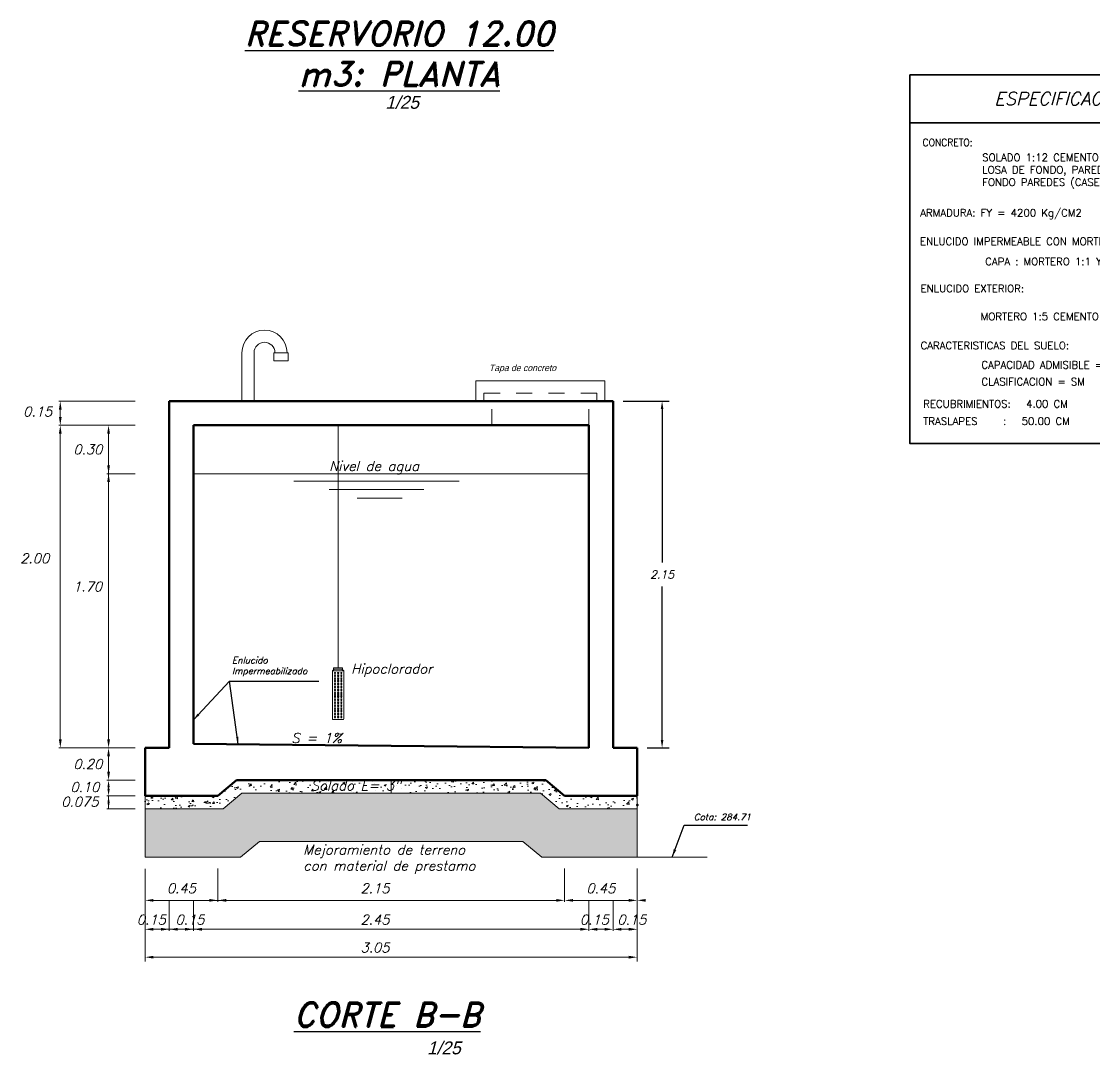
# Model space of a CAD drawing. Extents: x 3.4 to 20.4, y 155.9 to 178.3.
# Drawn here: x 3.9 to 10.55, y 167.38 to 173.78 of the extents above; entities that cross this region are included whole.
import ezdxf
from ezdxf.enums import TextEntityAlignment as Align

# ---------------------------------------------------------------- set-up
doc = ezdxf.new("R2010")
doc.units = 0
doc.header["$LTSCALE"] = 0.005
doc.linetypes.add('CONTINUA', pattern=[0])
doc.linetypes.add('TRAZOS2', pattern=[9.525, 6.35, -3.175])
doc.layers.get('0').update_dxf_attribs({"color": 1, "linetype": 'CONTINUOUS', "lineweight": 20})
doc.layers.get('DEFPOINTS').update_dxf_attribs({"linetype": 'CONTINUOUS', "lineweight": 20})
for name, color, linetype, lineweight in [('CONTORNO', 5, 'CONTINUOUS', 20), ('FIERRO', 7, 'CONTINUOUS', 50), ('LAYER1', 9, 'CONTINUOUS', 20), ('MEMBRETE', 7, 'CONTINUOUS', 20), ('MUROSCORTOS', 1, 'CONTINUOUS', 20), ('PLUMA04', 4, 'CONTINUOUS', 35), ('TEXTO', 5, 'CONTINUOUS', 25)]:
    doc.layers.add(name, color=color, linetype=linetype, lineweight=lineweight)
doc.styles.add('ROMAND', font='romand.shx', dxfattribs={"oblique": 15})
doc.styles.add('ROMANT', font='romant.shx')
doc.styles.get("Standard").update_dxf_attribs({"font": 'romans.shx', "oblique": 15})
doc.styles.add('STYLE2', font='GOTHIC.TTF', dxfattribs={"oblique": 15})
doc.dimstyles.get("Standard").update_dxf_attribs({"dimscale": 0, "dimtxt": 0.05, "dimasz": 0.05, "dimexe": 0.043, "dimexo": 0.062, "dimgap": 0.049, "dimtad": 2, "dimtih": 1, "dimtoh": 1, "dimzin": 0, "dimdsep": 46, "dimtxsty": 'Standard', "dimcen": 0.25, "dimclrd": 1, "dimclre": 1, "dimclrt": 7, "dimadec": 3, "dimazin": 0, "dimtfac": 1, "dimtmove": 0, "dimatfit": 3, "dimfxl": 1, "dimtolj": 1, "dimtzin": 0, "dimarcsym": 0})
doc.dimstyles.new('STANDARD$0', dxfattribs={"dimtxt": 0.04, "dimasz": 0.05, "dimexe": 0.05, "dimexo": 0.05, "dimgap": 0.03, "dimtad": 3, "dimzin": 1, "dimdsep": 46, "dimtxsty": 'ROMAND', "dimblk": 'OBLIQUE', "dimcen": 0.09, "dimclrd": 1, "dimclre": 1, "dimclrt": 1, "dimadec": 0, "dimazin": 0, "dimtfac": 1, "dimtix": 1, "dimtofl": 0, "dimtmove": 2, "dimatfit": 3, "dimfxl": 1, "dimtolj": 1, "dimtzin": 0, "dimarcsym": 0})
pattern_1 = [(50, (-10.59238, 11.74913), (0.12752927, -0.01115736), [0.013335, -0.146685]), (355, (-10.59238, 11.74913), (-0.02466998, 0.13373965), [0.010668, -0.117348]), (100.451, (-10.58176, 11.7482), (0.10285975, 0.12258168), [0.011333, -0.124663]), (46.1842, (-10.59238, 11.78469), (0.18975533, -0.02942963), [0.0200025, -0.2200275]), (96.6356, (-10.57657, 11.78223), (0.16618296, 0.17319789), [0.0169995, -0.1869945]), (351.184, (-10.59238, 11.78469), (0.16618322, 0.17319758), [0.016002, -0.176022]), (21, (-10.5746, 11.7758), (0.106130416, -0.07158586), [0.013335, -0.146685]), (326, (-10.5746, 11.7758), (0.04326142, 0.12893158), [0.010668, -0.117348]), (71.4514, (-10.56576, 11.76983), (0.14939154, 0.057346), [0.011333, -0.124663]), (37.5, (-10.592385, 11.749127), (0.002162022, 0.059188527), [0, -0.1159256, 0, -0.119126, 0, -0.1177925]), (7.5, (-10.592385, 11.74913), (0.046773764, 0.070126402), [0, -0.0679196, 0, -0.1132586, 0, -0.0448945]), (327.5, (-10.632034, 11.749127), (0.094913417, -0.004010121), [0, -0.04445, 0, -0.138684, 0, -0.184023]), (317.5, (-10.649814, 11.74913), (0.103690427, 0.017798544), [0, -0.057785, 0, -0.0921004, 0, -0.130683])]
pattern_2 = [(37.5, (-10.592385, 11.749127), (-0.001120022, 0.0342589266), [0, -0.0270256, 0, -0.030226, 0, -0.0288925]), (7.5, (-10.592385, 11.749127), (0.03146663, 0.050177757), [0, -0.0145796, 0, -0.0243586, 0, -0.0093345]), (327.5, (-10.614254, 11.749127), (0.055369466, 0.000100603), [0, -0.00889, 0, -0.032004, 0, -0.041783]), (317.5, (-10.614254, 11.749127), (0.053448952, 0.015605053), [0, -0.004445, 0, -0.0209804, 0, -0.024003])]

# ---------------------------------------------------------------- blocks, each defined once
blk = doc.blocks.new('*D7')
at = {"layer": 'DEFPOINTS', "color": 0, "transparency": 16777216}
for p in [(7.5628, 171.4276), (7.867, 171.4276), (7.7128, 169.2776)]:
    blk.add_point(p, dxfattribs=at)
at = {"layer": 'LAYER1', "color": 1, "lineweight": -2, "transparency": 16777216}
for p, q in [((7.6248, 171.4276), (7.91, 171.4276)), ((7.867, 171.3776), (7.867, 170.4266)), ((7.867, 169.3276), (7.867, 170.2786)), ((7.7748, 169.2776), (7.91, 169.2776))]:
    blk.add_line(p, q, dxfattribs=at)
at = {"layer": 'LAYER1', "color": 1, "transparency": 16777216}
for points in [[(7.8587, 171.3776), (7.8753, 171.3776), (7.867, 171.4276)], [(7.8587, 169.3276), (7.8753, 169.3276), (7.867, 169.2776)]]:
    blk.add_solid(points, dxfattribs=at)
at = {"layer": 'LAYER1', "color": 7, "transparency": 16777216, "insert": (7.867, 170.3526), "char_height": 0.05, "attachment_point": 5}
blk.add_mtext('\\A1;2.15', dxfattribs=at)

msp = doc.modelspace()

# ---------------------------------------------------------------- hatches: boundary and pattern name
at = {"layer": 'LAYER1'}
h = msp.add_hatch(dxfattribs=at)
h.set_pattern_fill('AR-CONC', color=256, scale=0.0007, style=0)
h.set_pattern_definition(pattern_1)
h.paths.add_polyline_path([(4.6628, 168.9807), (4.6628, 168.9007), (5.1459, 168.9007), (5.2628, 168.9976), (6.1878, 168.9976), (6.1878, 169.0776), (5.2297, 169.0776), (5.1128, 168.9807)])
h = msp.add_hatch(dxfattribs=at)
h.set_pattern_fill('AR-CONC', color=256, scale=0.0007, style=0)
h.set_pattern_definition(pattern_1)
h.paths.add_polyline_path([(6.1878, 168.9976), (6.1878, 169.0776), (7.1459, 169.0776), (7.2628, 168.9807), (7.7128, 168.9807), (7.7128, 168.9007), (7.2297, 168.9007), (7.1128, 168.9976)])
h = msp.add_hatch(dxfattribs=at)
h.set_pattern_fill('AR-SAND', color=256, scale=0.0007, style=0)
h.set_pattern_definition(pattern_2)
h.paths.add_polyline_path([(5.1459, 168.9007), (4.6628, 168.9007), (4.6628, 168.6007), (5.2541, 168.6007), (5.371, 168.6976), (6.1878, 168.6976), (6.1878, 168.9976), (5.2628, 168.9976)])
h = msp.add_hatch(dxfattribs=at)
h.set_pattern_fill('AR-SAND', color=256, scale=0.0007, style=0)
h.set_pattern_definition(pattern_2)
h.paths.add_polyline_path([(6.1878, 168.6976), (6.1878, 168.9976), (7.1128, 168.9976), (7.2297, 168.9007), (7.7128, 168.9007), (7.7128, 168.7945), (7.7128, 168.6007), (7.1215, 168.6007), (7.0046, 168.6976)])

# ---------------------------------------------------------------- linework, layer by layer
msp.add_line((7.7128, 168.6007), (8.1464, 168.6007))
at = {"color": 1, "lineweight": 5}
for points in [[(4.1284, 171.375), (4.1457, 171.375), (4.137, 171.427)], [(4.1458, 171.3296), (4.1285, 171.3296), (4.1371, 171.2776)], [(4.1283, 171.2248), (4.1457, 171.2248), (4.137, 171.2768)], [(4.4276, 171.2256), (4.445, 171.2256), (4.4363, 171.2776)], [(4.4276, 171.0296), (4.445, 171.0296), (4.4363, 170.9776)], [(4.4276, 170.9256), (4.445, 170.9256), (4.4363, 170.9776)], [(4.1458, 169.3302), (4.1285, 169.3302), (4.1371, 169.2782)], [(4.4276, 169.2256), (4.445, 169.2256), (4.4363, 169.2776)], [(4.4451, 169.3304), (4.4278, 169.3304), (4.4364, 169.2784)], [(4.445, 169.1298), (4.4277, 169.1298), (4.4363, 169.0778)], [(4.4289, 169.0329), (4.4435, 169.0329), (4.4362, 169.0769)], [(4.4436, 169.0247), (4.429, 169.0247), (4.4363, 168.9807)], [(4.4295, 168.9401), (4.4429, 168.9401), (4.4362, 168.9801)], [(4.443, 168.9407), (4.4296, 168.9407), (4.4363, 168.9007)], [(4.7148, 168.3242), (4.7148, 168.3415), (4.6628, 168.3328)], [(5.0608, 168.3415), (5.0608, 168.3242), (5.1128, 168.3328)], [(5.1654, 168.3241), (5.1654, 168.3414), (5.1134, 168.3327)], [(7.2108, 168.3415), (7.2108, 168.3242), (7.2628, 168.3328)], [(7.3154, 168.3241), (7.3154, 168.3414), (7.2634, 168.3327)], [(7.6608, 168.3415), (7.6608, 168.3242), (7.7128, 168.3328)], [(7.7656, 168.3241), (7.7656, 168.3414), (7.7136, 168.3328)], [(4.7148, 168.1449), (4.7148, 168.1622), (4.6628, 168.1535)], [(4.7608, 168.1622), (4.7608, 168.1449), (4.8128, 168.1535)], [(4.8652, 168.1447), (4.8652, 168.1621), (4.8132, 168.1534)], [(4.9108, 168.1622), (4.9108, 168.1449), (4.9628, 168.1535)], [(5.0156, 168.1447), (5.0156, 168.1621), (4.9636, 168.1534)], [(7.3608, 168.1623), (7.3608, 168.1449), (7.4128, 168.1536)], [(7.4656, 168.1447), (7.4656, 168.1621), (7.4136, 168.1534)], [(7.5108, 168.1622), (7.5108, 168.1449), (7.5628, 168.1536)], [(7.6154, 168.1448), (7.6154, 168.1621), (7.5634, 168.1534)], [(7.6608, 168.1622), (7.6608, 168.1449), (7.7128, 168.1535)], [(4.7148, 167.9718), (4.7148, 167.9891), (4.6628, 167.9804)], [(7.6608, 167.9891), (7.6608, 167.9718), (7.7128, 167.9804)]]:
    msp.add_solid(points, dxfattribs=at)
at = {"layer": 'CONTORNO'}
for p, q in [((5.2628, 171.7276), (5.2628, 171.4276)), ((5.3378, 171.727), (5.3378, 171.4276)), ((5.4601, 171.7276), (5.5505, 171.7276)), ((5.4601, 171.6776), (5.4601, 171.7276)), ((5.5505, 171.6776), (5.5505, 171.7276)), ((5.4601, 171.6776), (5.5505, 171.6776)), ((6.7128, 171.4276), (6.7128, 171.5526)), ((7.5128, 171.5526), (6.7128, 171.5526)), ((7.5128, 171.4276), (7.5128, 171.5526)), ((7.5628, 171.4276), (7.4628, 171.4276)), ((7.7128, 169.2776), (7.7128, 169.2445)), ((4.6628, 168.9807), (4.6628, 168.9007)), ((5.1459, 168.9007), (5.2628, 168.9976)), ((5.2628, 168.9976), (6.1878, 168.9976)), ((6.1878, 168.9976), (7.1128, 168.9976)), ((7.2297, 168.9007), (7.1128, 168.9976)), ((7.7128, 168.9807), (7.7128, 168.9007)), ((5.1459, 168.9007), (4.6628, 168.9007)), ((7.7128, 168.9007), (7.2297, 168.9007))]:
    msp.add_line(p, q, dxfattribs=at)
at = {"layer": 'CONTORNO', "linetype": 'TRAZOS2'}
for p, q in [((6.7628, 171.4276), (6.7628, 171.4776)), ((7.4628, 171.4776), (6.7628, 171.4776)), ((6.8128, 171.2776), (6.8128, 171.4776)), ((7.4128, 171.2776), (7.4128, 171.4776)), ((7.4628, 171.4276), (7.4628, 171.4776))]:
    msp.add_line(p, q, dxfattribs=at)
at = {"layer": 'CONTORNO', "color": 1}
msp.add_line((5.8587, 169.7734), (5.8587, 171.2776), dxfattribs=at)
at = {"layer": 'CONTORNO', "color": 4, "lineweight": 5}
for p, q in [((7.4128, 170.9776), (4.9628, 170.9776)), ((5.584, 170.9317), (6.61, 170.9317)), ((5.8027, 170.8789), (6.3912, 170.8789)), ((5.9763, 170.8262), (6.2554, 170.8262))]:
    msp.add_line(p, q, dxfattribs=at)
at = {"layer": 'CONTORNO', "color": 6}
for p, q in [((4.6628, 168.9007), (4.6628, 168.6007)), ((7.7128, 168.6007), (7.7128, 168.9007)), ((5.2541, 168.6007), (5.371, 168.6976)), ((5.371, 168.6976), (6.1878, 168.6976)), ((6.1878, 168.6976), (7.0046, 168.6976)), ((7.1215, 168.6007), (7.0046, 168.6976)), ((5.2541, 168.6007), (4.6628, 168.6007)), ((7.7128, 168.6007), (7.1215, 168.6007))]:
    msp.add_line(p, q, dxfattribs=at)
at = {"layer": 'CONTORNO'}
for centre, radius, start in [((5.4028, 171.7276), 0.14, 0), ((5.4028, 171.727), 0.065, 0.50646)]:
    msp.add_arc(centre, radius, start, 180, dxfattribs=at)
at = {"layer": 'FIERRO', "color": 1, "lineweight": 5}
for p, q in [((4.6015, 171.4276), (4.1271, 171.4276)), ((4.137, 171.4076), (4.137, 171.3876)), ((4.1371, 171.3296), (4.1371, 171.375)), ((4.6015, 171.2776), (4.1271, 171.2776)), ((4.137, 171.2576), (4.137, 171.2376)), ((4.1371, 169.2976), (4.137, 171.2248)), ((4.4363, 171.2582), (4.4363, 171.2382)), ((4.4363, 170.9796), (4.4363, 171.2256)), ((4.4363, 169.2976), (4.4363, 171.2256)), ((4.6015, 170.9776), (4.4263, 170.9776)), ((4.6015, 169.2776), (4.1271, 169.2776)), ((4.6015, 169.2776), (4.4263, 169.2776)), ((4.4363, 169.1298), (4.4363, 169.2576)), ((4.4363, 169.2524), (4.4363, 169.2264)), ((4.6015, 169.0776), (4.4263, 169.0776)), ((4.4363, 169.1038), (4.4363, 169.1298)), ((4.4362, 169.0576), (4.4362, 169.0376)), ((4.4362, 169.0329), (4.4362, 169.0247)), ((4.4363, 169.0027), (4.4363, 169.0247)), ((4.6015, 168.9807), (4.4263, 168.9807)), ((4.6015, 168.9807), (4.4263, 168.9807)), ((4.4362, 168.9607), (4.4362, 168.9407)), ((4.4363, 168.9007), (4.4363, 168.9807)), ((4.4363, 168.9607), (4.4363, 168.9407)), ((4.6015, 168.9007), (4.4263, 168.9007)), ((4.6628, 168.5286), (4.6628, 168.3228)), ((5.1128, 168.531), (5.1128, 168.3228)), ((5.1128, 168.531), (5.1128, 168.3228)), ((7.2628, 168.531), (7.2628, 168.3228)), ((7.2628, 168.531), (7.2628, 168.3228)), ((7.7128, 168.531), (7.7128, 167.9535)), ((4.6628, 168.451), (4.6628, 167.9535)), ((4.7022, 168.3327), (5.0928, 168.3328)), ((4.8128, 168.3328), (4.8128, 168.1435)), ((4.9328, 168.3328), (7.2428, 168.3328)), ((4.9628, 168.3328), (4.9628, 168.1435)), ((7.2828, 168.3328), (7.6928, 168.3328)), ((7.4128, 168.3328), (7.4128, 168.1435)), ((7.5628, 168.3328), (7.5628, 168.1435)), ((4.7022, 168.1534), (4.7728, 168.1535)), ((4.7828, 168.1535), (7.3928, 168.1535)), ((4.8128, 168.1535), (5.0333, 168.1535)), ((4.8534, 168.1535), (4.9428, 168.1535)), ((4.9628, 168.1535), (5.1833, 168.1535)), ((7.4328, 168.1535), (7.5428, 168.1535)), ((7.5828, 168.1535), (7.6928, 168.1535)), ((4.6828, 167.9804), (7.6728, 167.9804))]:
    msp.add_line(p, q, dxfattribs=at)
at = {"layer": 'FIERRO'}
for p, q in [((7.5628, 171.4276), (4.8128, 171.4276)), ((4.8128, 171.4276), (4.8128, 169.2776)), ((7.5628, 171.4276), (7.5628, 169.2776)), ((7.4128, 171.2776), (4.9628, 171.2776)), ((4.9628, 171.2776), (4.9628, 169.3024)), ((7.4128, 171.2776), (7.4128, 169.2776)), ((4.8128, 169.2776), (4.6628, 169.2776)), ((4.6628, 168.9807), (4.6628, 169.2776)), ((4.9628, 169.3024), (7.4128, 169.2776)), ((7.7128, 169.2776), (7.5628, 169.2776)), ((7.7128, 169.2776), (7.5628, 169.2776)), ((7.7128, 169.2776), (7.7128, 169.2445)), ((7.7128, 169.2445), (7.7128, 169.0195)), ((5.1128, 168.9807), (5.2297, 169.0776)), ((5.2297, 169.0776), (6.1878, 169.0776)), ((6.1878, 169.0776), (7.1459, 169.0776)), ((7.2628, 168.9807), (7.1459, 169.0776)), ((7.7128, 169.0195), (7.7128, 168.9807)), ((5.1128, 168.9807), (4.6628, 168.9807)), ((7.7128, 168.9807), (7.2628, 168.9807))]:
    msp.add_line(p, q, dxfattribs=at)
at = {"layer": 'FIERRO', "lineweight": 5}
msp.add_line((6.1878, 168.9976), (6.1878, 169.0776), dxfattribs=at)
at = {"layer": 'FIERRO'}
msp.add_point((7.713, 168.9229), dxfattribs=at)
at = {"layer": 'MUROSCORTOS', "lineweight": 5}
for p, q in [((5.8352, 169.7664), (5.8234, 169.7546)), ((5.8234, 169.7546), (5.8234, 169.4581)), ((5.8234, 169.7546), (5.894, 169.7546)), ((5.8305, 169.7734), (5.887, 169.7734)), ((5.8305, 169.7734), (5.8305, 169.7664)), ((5.8305, 169.7664), (5.887, 169.7664)), ((5.8367, 169.7459), (5.8367, 169.7435)), ((5.8367, 169.7459), (5.8438, 169.7459)), ((5.8367, 169.7435), (5.8438, 169.7435)), ((5.8367, 169.7364), (5.8438, 169.7364)), ((5.8367, 169.7364), (5.8367, 169.7341)), ((5.8367, 169.7341), (5.8438, 169.7341)), ((5.8438, 169.7459), (5.8438, 169.7435)), ((5.8438, 169.7364), (5.8438, 169.7341)), ((5.8559, 169.7459), (5.8559, 169.7435)), ((5.8559, 169.7459), (5.8629, 169.7459)), ((5.8559, 169.7435), (5.8629, 169.7435)), ((5.8559, 169.7364), (5.8629, 169.7364)), ((5.8559, 169.7364), (5.8559, 169.7341)), ((5.8559, 169.7341), (5.8629, 169.7341)), ((5.8629, 169.7459), (5.8629, 169.7435)), ((5.8629, 169.7364), (5.8629, 169.7341)), ((5.875, 169.7459), (5.875, 169.7435)), ((5.875, 169.7459), (5.8821, 169.7459)), ((5.875, 169.7435), (5.8821, 169.7435)), ((5.875, 169.7364), (5.8821, 169.7364)), ((5.875, 169.7364), (5.875, 169.7341)), ((5.875, 169.7341), (5.8821, 169.7341)), ((5.8821, 169.7459), (5.8821, 169.7435)), ((5.8821, 169.7364), (5.8821, 169.7341)), ((5.8823, 169.7664), (5.894, 169.7546)), ((5.887, 169.7734), (5.887, 169.7664)), ((5.894, 169.7546), (5.894, 169.4581)), ((5.8367, 169.727), (5.8438, 169.727)), ((5.8367, 169.727), (5.8367, 169.7247)), ((5.8367, 169.7247), (5.8438, 169.7247)), ((5.8367, 169.7176), (5.8438, 169.7176)), ((5.8367, 169.7176), (5.8367, 169.7153)), ((5.8367, 169.7153), (5.8438, 169.7153)), ((5.8367, 169.7082), (5.8438, 169.7082)), ((5.8367, 169.7082), (5.8367, 169.7058)), ((5.8367, 169.7058), (5.8438, 169.7058)), ((5.8367, 169.6988), (5.8438, 169.6988)), ((5.8367, 169.6988), (5.8367, 169.6964)), ((5.8367, 169.6964), (5.8438, 169.6964)), ((5.8367, 169.6894), (5.8438, 169.6894)), ((5.8367, 169.6894), (5.8367, 169.687)), ((5.8367, 169.687), (5.8438, 169.687)), ((5.8367, 169.68), (5.8438, 169.68)), ((5.8367, 169.68), (5.8367, 169.6776)), ((5.8367, 169.6776), (5.8438, 169.6776)), ((5.8367, 169.6705), (5.8438, 169.6705)), ((5.8367, 169.6705), (5.8367, 169.6682)), ((5.8367, 169.6682), (5.8438, 169.6682)), ((5.8438, 169.727), (5.8438, 169.7247)), ((5.8438, 169.7176), (5.8438, 169.7153)), ((5.8438, 169.7082), (5.8438, 169.7058)), ((5.8438, 169.6988), (5.8438, 169.6964)), ((5.8438, 169.6894), (5.8438, 169.687)), ((5.8438, 169.68), (5.8438, 169.6776)), ((5.8438, 169.6705), (5.8438, 169.6682)), ((5.8559, 169.727), (5.8629, 169.727)), ((5.8559, 169.727), (5.8559, 169.7247)), ((5.8559, 169.7247), (5.8629, 169.7247)), ((5.8559, 169.7176), (5.8629, 169.7176)), ((5.8559, 169.7176), (5.8559, 169.7153)), ((5.8559, 169.7153), (5.8629, 169.7153)), ((5.8559, 169.7082), (5.8629, 169.7082)), ((5.8559, 169.7082), (5.8559, 169.7058)), ((5.8559, 169.7058), (5.8629, 169.7058)), ((5.8559, 169.6988), (5.8629, 169.6988)), ((5.8559, 169.6988), (5.8559, 169.6964)), ((5.8559, 169.6964), (5.8629, 169.6964)), ((5.8559, 169.6894), (5.8629, 169.6894)), ((5.8559, 169.6894), (5.8559, 169.687)), ((5.8559, 169.687), (5.8629, 169.687)), ((5.8559, 169.68), (5.8629, 169.68)), ((5.8559, 169.68), (5.8559, 169.6776)), ((5.8559, 169.6776), (5.8629, 169.6776)), ((5.8559, 169.6705), (5.8629, 169.6705)), ((5.8559, 169.6705), (5.8559, 169.6682)), ((5.8559, 169.6682), (5.8629, 169.6682)), ((5.8629, 169.727), (5.8629, 169.7247)), ((5.8629, 169.7176), (5.8629, 169.7153)), ((5.8629, 169.7082), (5.8629, 169.7058)), ((5.8629, 169.6988), (5.8629, 169.6964)), ((5.8629, 169.6894), (5.8629, 169.687)), ((5.8629, 169.68), (5.8629, 169.6776)), ((5.8629, 169.6705), (5.8629, 169.6682)), ((5.875, 169.727), (5.8821, 169.727)), ((5.875, 169.727), (5.875, 169.7247)), ((5.875, 169.7247), (5.8821, 169.7247)), ((5.875, 169.7176), (5.8821, 169.7176)), ((5.875, 169.7176), (5.875, 169.7153)), ((5.875, 169.7153), (5.8821, 169.7153)), ((5.875, 169.7082), (5.8821, 169.7082)), ((5.875, 169.7082), (5.875, 169.7058)), ((5.875, 169.7058), (5.8821, 169.7058)), ((5.875, 169.6988), (5.8821, 169.6988)), ((5.875, 169.6988), (5.875, 169.6964)), ((5.875, 169.6964), (5.8821, 169.6964)), ((5.875, 169.6894), (5.8821, 169.6894)), ((5.875, 169.6894), (5.875, 169.687)), ((5.875, 169.687), (5.8821, 169.687)), ((5.875, 169.68), (5.8821, 169.68)), ((5.875, 169.68), (5.875, 169.6776)), ((5.875, 169.6776), (5.8821, 169.6776)), ((5.875, 169.6705), (5.8821, 169.6705)), ((5.875, 169.6705), (5.875, 169.6682)), ((5.875, 169.6682), (5.8821, 169.6682)), ((5.8821, 169.727), (5.8821, 169.7247)), ((5.8821, 169.7176), (5.8821, 169.7153)), ((5.8821, 169.7082), (5.8821, 169.7058)), ((5.8821, 169.6988), (5.8821, 169.6964)), ((5.8821, 169.6894), (5.8821, 169.687)), ((5.8821, 169.68), (5.8821, 169.6776)), ((5.8821, 169.6705), (5.8821, 169.6682)), ((5.8367, 169.6611), (5.8438, 169.6611)), ((5.8367, 169.6611), (5.8367, 169.6588)), ((5.8367, 169.6588), (5.8438, 169.6588)), ((5.8367, 169.6517), (5.8438, 169.6517)), ((5.8367, 169.6517), (5.8367, 169.6494)), ((5.8367, 169.6494), (5.8438, 169.6494)), ((5.8367, 169.6423), (5.8438, 169.6423)), ((5.8367, 169.6423), (5.8367, 169.64)), ((5.8367, 169.64), (5.8438, 169.64)), ((5.8367, 169.6329), (5.8438, 169.6329)), ((5.8367, 169.6329), (5.8367, 169.6305)), ((5.8367, 169.6305), (5.8438, 169.6305)), ((5.8367, 169.6235), (5.8438, 169.6235)), ((5.8367, 169.6235), (5.8367, 169.6211)), ((5.8367, 169.6211), (5.8438, 169.6211)), ((5.8367, 169.6141), (5.8438, 169.6141)), ((5.8367, 169.6141), (5.8367, 169.6117)), ((5.8367, 169.6117), (5.8438, 169.6117)), ((5.8367, 169.6058), (5.8367, 169.6035)), ((5.8367, 169.6058), (5.8438, 169.6058)), ((5.8367, 169.6035), (5.8438, 169.6035)), ((5.8438, 169.6611), (5.8438, 169.6588)), ((5.8438, 169.6517), (5.8438, 169.6494)), ((5.8438, 169.6423), (5.8438, 169.64)), ((5.8438, 169.6329), (5.8438, 169.6305)), ((5.8438, 169.6235), (5.8438, 169.6211)), ((5.8438, 169.6141), (5.8438, 169.6117)), ((5.8438, 169.6058), (5.8438, 169.6035)), ((5.8559, 169.6611), (5.8629, 169.6611)), ((5.8559, 169.6611), (5.8559, 169.6588)), ((5.8559, 169.6588), (5.8629, 169.6588)), ((5.8559, 169.6517), (5.8629, 169.6517)), ((5.8559, 169.6517), (5.8559, 169.6494)), ((5.8559, 169.6494), (5.8629, 169.6494)), ((5.8559, 169.6423), (5.8629, 169.6423)), ((5.8559, 169.6423), (5.8559, 169.64)), ((5.8559, 169.64), (5.8629, 169.64)), ((5.8559, 169.6329), (5.8629, 169.6329)), ((5.8559, 169.6329), (5.8559, 169.6305)), ((5.8559, 169.6305), (5.8629, 169.6305)), ((5.8559, 169.6235), (5.8629, 169.6235)), ((5.8559, 169.6235), (5.8559, 169.6211)), ((5.8559, 169.6211), (5.8629, 169.6211)), ((5.8559, 169.6141), (5.8629, 169.6141)), ((5.8559, 169.6141), (5.8559, 169.6117)), ((5.8559, 169.6117), (5.8629, 169.6117)), ((5.8559, 169.6058), (5.8559, 169.6035)), ((5.8559, 169.6058), (5.8629, 169.6058)), ((5.8559, 169.6035), (5.8629, 169.6035)), ((5.8629, 169.6611), (5.8629, 169.6588)), ((5.8629, 169.6517), (5.8629, 169.6494)), ((5.8629, 169.6423), (5.8629, 169.64)), ((5.8629, 169.6329), (5.8629, 169.6305)), ((5.8629, 169.6235), (5.8629, 169.6211)), ((5.8629, 169.6141), (5.8629, 169.6117)), ((5.8629, 169.6058), (5.8629, 169.6035)), ((5.875, 169.6611), (5.8821, 169.6611)), ((5.875, 169.6611), (5.875, 169.6588)), ((5.875, 169.6588), (5.8821, 169.6588)), ((5.875, 169.6517), (5.8821, 169.6517)), ((5.875, 169.6517), (5.875, 169.6494)), ((5.875, 169.6494), (5.8821, 169.6494)), ((5.875, 169.6423), (5.8821, 169.6423)), ((5.875, 169.6423), (5.875, 169.64)), ((5.875, 169.64), (5.8821, 169.64)), ((5.875, 169.6329), (5.8821, 169.6329)), ((5.875, 169.6329), (5.875, 169.6305)), ((5.875, 169.6305), (5.8821, 169.6305)), ((5.875, 169.6235), (5.8821, 169.6235)), ((5.875, 169.6235), (5.875, 169.6211)), ((5.875, 169.6211), (5.8821, 169.6211)), ((5.875, 169.6141), (5.8821, 169.6141)), ((5.875, 169.6141), (5.875, 169.6117)), ((5.875, 169.6117), (5.8821, 169.6117)), ((5.875, 169.6058), (5.875, 169.6035)), ((5.875, 169.6058), (5.8821, 169.6058)), ((5.875, 169.6035), (5.8821, 169.6035)), ((5.8821, 169.6611), (5.8821, 169.6588)), ((5.8821, 169.6517), (5.8821, 169.6494)), ((5.8821, 169.6423), (5.8821, 169.64)), ((5.8821, 169.6329), (5.8821, 169.6305)), ((5.8821, 169.6235), (5.8821, 169.6211)), ((5.8821, 169.6141), (5.8821, 169.6117)), ((5.8821, 169.6058), (5.8821, 169.6035)), ((5.8367, 169.5976), (5.8438, 169.5976)), ((5.8367, 169.5976), (5.8367, 169.5952)), ((5.8367, 169.5952), (5.8438, 169.5952)), ((5.8367, 169.5882), (5.8367, 169.5858)), ((5.8367, 169.5882), (5.8438, 169.5882)), ((5.8367, 169.5858), (5.8438, 169.5858)), ((5.8367, 169.5788), (5.8367, 169.5764)), ((5.8367, 169.5788), (5.8438, 169.5788)), ((5.8367, 169.5764), (5.8438, 169.5764)), ((5.8367, 169.5694), (5.8367, 169.567)), ((5.8367, 169.5694), (5.8438, 169.5694)), ((5.8367, 169.567), (5.8438, 169.567)), ((5.8367, 169.5599), (5.8367, 169.5576)), ((5.8367, 169.5599), (5.8438, 169.5599)), ((5.8367, 169.5576), (5.8438, 169.5576)), ((5.8367, 169.5505), (5.8367, 169.5482)), ((5.8367, 169.5505), (5.8438, 169.5505)), ((5.8367, 169.5482), (5.8438, 169.5482)), ((5.8367, 169.5411), (5.8367, 169.5388)), ((5.8367, 169.5411), (5.8438, 169.5411)), ((5.8367, 169.5388), (5.8438, 169.5388)), ((5.8438, 169.5976), (5.8438, 169.5952)), ((5.8438, 169.5882), (5.8438, 169.5858)), ((5.8438, 169.5788), (5.8438, 169.5764)), ((5.8438, 169.5694), (5.8438, 169.567)), ((5.8438, 169.5599), (5.8438, 169.5576)), ((5.8438, 169.5505), (5.8438, 169.5482)), ((5.8438, 169.5411), (5.8438, 169.5388)), ((5.8559, 169.5976), (5.8629, 169.5976)), ((5.8559, 169.5976), (5.8559, 169.5952)), ((5.8559, 169.5952), (5.8629, 169.5952)), ((5.8559, 169.5882), (5.8559, 169.5858)), ((5.8559, 169.5882), (5.8629, 169.5882)), ((5.8559, 169.5858), (5.8629, 169.5858)), ((5.8559, 169.5788), (5.8559, 169.5764)), ((5.8559, 169.5788), (5.8629, 169.5788)), ((5.8559, 169.5764), (5.8629, 169.5764)), ((5.8559, 169.5694), (5.8559, 169.567)), ((5.8559, 169.5694), (5.8629, 169.5694)), ((5.8559, 169.567), (5.8629, 169.567)), ((5.8559, 169.5599), (5.8559, 169.5576)), ((5.8559, 169.5599), (5.8629, 169.5599)), ((5.8559, 169.5576), (5.8629, 169.5576)), ((5.8559, 169.5505), (5.8559, 169.5482)), ((5.8559, 169.5505), (5.8629, 169.5505)), ((5.8559, 169.5482), (5.8629, 169.5482)), ((5.8559, 169.5411), (5.8559, 169.5388)), ((5.8559, 169.5411), (5.8629, 169.5411)), ((5.8559, 169.5388), (5.8629, 169.5388)), ((5.8629, 169.5976), (5.8629, 169.5952)), ((5.8629, 169.5882), (5.8629, 169.5858)), ((5.8629, 169.5788), (5.8629, 169.5764)), ((5.8629, 169.5694), (5.8629, 169.567)), ((5.8629, 169.5599), (5.8629, 169.5576)), ((5.8629, 169.5505), (5.8629, 169.5482)), ((5.8629, 169.5411), (5.8629, 169.5388)), ((5.875, 169.5976), (5.8821, 169.5976)), ((5.875, 169.5976), (5.875, 169.5952)), ((5.875, 169.5952), (5.8821, 169.5952)), ((5.875, 169.5882), (5.875, 169.5858)), ((5.875, 169.5882), (5.8821, 169.5882)), ((5.875, 169.5858), (5.8821, 169.5858)), ((5.875, 169.5788), (5.875, 169.5764)), ((5.875, 169.5788), (5.8821, 169.5788)), ((5.875, 169.5764), (5.8821, 169.5764)), ((5.875, 169.5694), (5.875, 169.567)), ((5.875, 169.5694), (5.8821, 169.5694)), ((5.875, 169.567), (5.8821, 169.567)), ((5.875, 169.5599), (5.875, 169.5576)), ((5.875, 169.5599), (5.8821, 169.5599)), ((5.875, 169.5576), (5.8821, 169.5576)), ((5.875, 169.5505), (5.875, 169.5482)), ((5.875, 169.5505), (5.8821, 169.5505)), ((5.875, 169.5482), (5.8821, 169.5482)), ((5.875, 169.5411), (5.875, 169.5388)), ((5.875, 169.5411), (5.8821, 169.5411)), ((5.875, 169.5388), (5.8821, 169.5388)), ((5.8821, 169.5976), (5.8821, 169.5952)), ((5.8821, 169.5882), (5.8821, 169.5858)), ((5.8821, 169.5788), (5.8821, 169.5764)), ((5.8821, 169.5694), (5.8821, 169.567)), ((5.8821, 169.5599), (5.8821, 169.5576)), ((5.8821, 169.5505), (5.8821, 169.5482)), ((5.8821, 169.5411), (5.8821, 169.5388)), ((5.8367, 169.5317), (5.8367, 169.5294)), ((5.8367, 169.5317), (5.8438, 169.5317)), ((5.8367, 169.5294), (5.8438, 169.5294)), ((5.8367, 169.5223), (5.8367, 169.5199)), ((5.8367, 169.5223), (5.8438, 169.5223)), ((5.8367, 169.5199), (5.8438, 169.5199)), ((5.8367, 169.5129), (5.8367, 169.5105)), ((5.8367, 169.5129), (5.8438, 169.5129)), ((5.8367, 169.5105), (5.8438, 169.5105)), ((5.8367, 169.5035), (5.8367, 169.5011)), ((5.8367, 169.5035), (5.8438, 169.5035)), ((5.8367, 169.5011), (5.8438, 169.5011)), ((5.8367, 169.4941), (5.8367, 169.4917)), ((5.8367, 169.4941), (5.8438, 169.4941)), ((5.8367, 169.4917), (5.8438, 169.4917)), ((5.8367, 169.4846), (5.8367, 169.4823)), ((5.8367, 169.4846), (5.8438, 169.4846)), ((5.8367, 169.4823), (5.8438, 169.4823)), ((5.8367, 169.4752), (5.8367, 169.4729)), ((5.8367, 169.4752), (5.8438, 169.4752)), ((5.8367, 169.4729), (5.8438, 169.4729)), ((5.8367, 169.4658), (5.8367, 169.4635)), ((5.8367, 169.4658), (5.8438, 169.4658)), ((5.8438, 169.5317), (5.8438, 169.5294)), ((5.8438, 169.5223), (5.8438, 169.5199)), ((5.8438, 169.5129), (5.8438, 169.5105)), ((5.8438, 169.5035), (5.8438, 169.5011)), ((5.8438, 169.4941), (5.8438, 169.4917)), ((5.8438, 169.4846), (5.8438, 169.4823)), ((5.8438, 169.4752), (5.8438, 169.4729)), ((5.8438, 169.4658), (5.8438, 169.4635)), ((5.8559, 169.5317), (5.8559, 169.5294)), ((5.8559, 169.5317), (5.8629, 169.5317)), ((5.8559, 169.5294), (5.8629, 169.5294)), ((5.8559, 169.5223), (5.8559, 169.5199)), ((5.8559, 169.5223), (5.8629, 169.5223)), ((5.8559, 169.5199), (5.8629, 169.5199)), ((5.8559, 169.5129), (5.8559, 169.5105)), ((5.8559, 169.5129), (5.8629, 169.5129)), ((5.8559, 169.5105), (5.8629, 169.5105)), ((5.8559, 169.5035), (5.8559, 169.5011)), ((5.8559, 169.5035), (5.8629, 169.5035)), ((5.8559, 169.5011), (5.8629, 169.5011)), ((5.8559, 169.4941), (5.8559, 169.4917)), ((5.8559, 169.4941), (5.8629, 169.4941)), ((5.8559, 169.4917), (5.8629, 169.4917)), ((5.8559, 169.4846), (5.8559, 169.4823)), ((5.8559, 169.4846), (5.8629, 169.4846)), ((5.8559, 169.4823), (5.8629, 169.4823)), ((5.8559, 169.4752), (5.8559, 169.4729)), ((5.8559, 169.4752), (5.8629, 169.4752)), ((5.8559, 169.4729), (5.8629, 169.4729)), ((5.8559, 169.4658), (5.8559, 169.4635)), ((5.8559, 169.4658), (5.8629, 169.4658)), ((5.8629, 169.5317), (5.8629, 169.5294)), ((5.8629, 169.5223), (5.8629, 169.5199)), ((5.8629, 169.5129), (5.8629, 169.5105)), ((5.8629, 169.5035), (5.8629, 169.5011)), ((5.8629, 169.4941), (5.8629, 169.4917)), ((5.8629, 169.4846), (5.8629, 169.4823)), ((5.8629, 169.4752), (5.8629, 169.4729)), ((5.8629, 169.4658), (5.8629, 169.4635)), ((5.875, 169.5317), (5.875, 169.5294)), ((5.875, 169.5317), (5.8821, 169.5317)), ((5.875, 169.5294), (5.8821, 169.5294)), ((5.875, 169.5223), (5.875, 169.5199)), ((5.875, 169.5223), (5.8821, 169.5223)), ((5.875, 169.5199), (5.8821, 169.5199)), ((5.875, 169.5129), (5.875, 169.5105)), ((5.875, 169.5129), (5.8821, 169.5129)), ((5.875, 169.5105), (5.8821, 169.5105)), ((5.875, 169.5035), (5.875, 169.5011)), ((5.875, 169.5035), (5.8821, 169.5035)), ((5.875, 169.5011), (5.8821, 169.5011)), ((5.875, 169.4941), (5.875, 169.4917)), ((5.875, 169.4941), (5.8821, 169.4941)), ((5.875, 169.4917), (5.8821, 169.4917)), ((5.875, 169.4846), (5.875, 169.4823)), ((5.875, 169.4846), (5.8821, 169.4846)), ((5.875, 169.4823), (5.8821, 169.4823)), ((5.875, 169.4752), (5.875, 169.4729)), ((5.875, 169.4752), (5.8821, 169.4752)), ((5.875, 169.4729), (5.8821, 169.4729)), ((5.875, 169.4658), (5.875, 169.4635)), ((5.875, 169.4658), (5.8821, 169.4658)), ((5.8821, 169.5317), (5.8821, 169.5294)), ((5.8821, 169.5223), (5.8821, 169.5199)), ((5.8821, 169.5129), (5.8821, 169.5105)), ((5.8821, 169.5035), (5.8821, 169.5011)), ((5.8821, 169.4941), (5.8821, 169.4917)), ((5.8821, 169.4846), (5.8821, 169.4823)), ((5.8821, 169.4752), (5.8821, 169.4729)), ((5.8821, 169.4658), (5.8821, 169.4635)), ((5.8281, 169.4534), (5.8893, 169.4534)), ((5.8367, 169.4635), (5.8438, 169.4635)), ((5.8559, 169.4635), (5.8629, 169.4635)), ((5.875, 169.4635), (5.8821, 169.4635))]:
    msp.add_line(p, q, dxfattribs=at)
for centre, start, end in [((5.8281, 169.4581), 180, 270), ((5.8893, 169.4581), 270, 0)]:
    msp.add_arc(centre, 0.00471, start, end, dxfattribs=at)
at = {"layer": 'PLUMA04', "linetype": 'Continuous', "lineweight": 35}
msp.add_line((9.4016, 173.1523), (12.4287, 173.1523), dxfattribs=at)
msp.add_lwpolyline([(9.4016, 173.4493), (12.4287, 173.4493), (12.4287, 171.1656), (9.4016, 171.1656)], close=True, dxfattribs=at)

# ---------------------------------------------------------------- texts
at = {"color": 0, "insert": (6.7941, 171.6534), "char_height": 0.04, "width": 0.8001, "attachment_point": 1, "style": 'STYLE2'}
msp.add_mtext('Tapa de concreto', dxfattribs=at)
at = {"color": 0, "lineweight": 5}
for s, insert, char_height, attachment_point in [('Nivel de agua', (6.3612, 171.0152), 0.06, 6), ('Enlucido\\PImpermeabilizado', (5.2017, 169.7814), 0.04, 4), ('Hipoclorador', (5.9406, 169.7586), 0.06, 4), ('S = 1%', (5.5692, 169.3392), 0.06, 4), ('Solado E= 3"', (5.6895, 169.0442), 0.06, 4), ('Mejoramiento de terreno \\Pcon material de prestamo', (5.6434, 168.5871), 0.06, 4)]:
    msp.add_mtext(s, dxfattribs=dict(at, insert=insert, char_height=char_height, attachment_point=attachment_point))
at = {"color": 0, "insert": (8.4186, 168.8495), "char_height": 0.04, "attachment_point": 6}
msp.add_mtext('Cota: 284.71', dxfattribs=at)
at = {"layer": 'FIERRO', "color": 7, "lineweight": 5, "oblique": 15}
for s, p in [('0.10', (4.1996, 169.0047)), ('0.075', (4.1431, 168.914))]:
    msp.add_text(s, height=0.06, dxfattribs=at).set_placement(p)
at = {"layer": 'FIERRO', "color": 7, "lineweight": 5, "char_height": 0.06, "attachment_point": 5}
for s, insert in [('\\A1;0.15', (3.9969, 171.3626)), ('0.30', (4.3081, 171.1276)), ('2.00', (3.9787, 170.4526)), ('1.70', (4.306, 170.2776)), ('\\A1;0.20', (4.3082, 169.1776)), ('\\A1;0.45', (4.8878, 168.4074)), ('2.15', (6.0878, 168.4074)), ('\\A1;0.45', (7.4878, 168.4074)), ('\\A1;0.15', (4.7014, 168.2131)), ('\\A1;0.15', (4.9406, 168.2131)), ('2.45', (6.0878, 168.2131)), ('\\A1;0.15', (7.4476, 168.2131)), ('\\A1;0.15', (7.6795, 168.2131)), ('3.05', (6.0878, 168.04))]:
    msp.add_mtext(s, dxfattribs=dict(at, insert=insert))
at = {"layer": 'MEMBRETE', "color": 3, "linetype": 'CONTINUA', "lineweight": 9, "style": 'ROMANT', "width": 0.9}
msp.add_text('CONCRETO: ', height=0.04619, dxfattribs=at).set_placement((9.6505, 173.0079), align=Align.CENTER)
at = {"layer": 'MEMBRETE', "color": 3, "linetype": 'CONTINUA', "lineweight": 9, "char_height": 0.046186, "attachment_point": 1, "style": 'ROMANT'}
for s, insert, width in [("SOLADO 1:12 CEMENTO - HORMIGON\\PLOSA DE FONDO, PAREDES Y LOSA DE TECHO, F'C= 210 Kg/cm2\\PFONDO PAREDES (CASETA VALVULAS) F'C= 210 Kg/CM2", (9.8511, 172.9612), 2.590464), ('ARMADURA: FY = 4200 Kg/CM2', (9.4671, 172.6176), 1.53), ('ENLUCIDO IMPERMEABLE CON MORTERO:', (9.4656, 172.4407), 1.550838), (' CAPA : MORTERO 1:1 Y SIKA N°1 ', (9.838, 172.3156), 1.861632), ('ENLUCIDO EXTERIOR:', (9.4693, 172.1481), 0.93), ('MORTERO 1:5 CEMENTO : ARENA', (9.8417, 171.9749), 1.314837), ('CARACTERISTICAS DEL SUELO:', (9.4693, 171.7949), 1.277805), ('CAPACIDAD ADMISIBLE = 0.84 KG/CM2', (9.8461, 171.6746), 1.479567), ('CLASIFICACION = SM', (9.8461, 171.5709), 1.479567), ('RECUBRIMIENTOS:   4.00 CM', (9.4856, 171.4328), 1.277805), ('TRASLAPES     :   50.00 CM', (9.4856, 171.326), 1.277805)]:
    msp.add_mtext(s, dxfattribs=dict(at, insert=insert, width=width))
at = {"layer": 'TEXTO', "lineweight": -2, "char_height": 0.15, "width": 2.6167, "attachment_point": 5, "style": 'ROMAND'}
for s, insert in [('{\\LRESERVORIO 12.00 m3: PLANTA}', (6.238, 173.5806)), ('{\\LCORTE B-B}', (6.1635, 167.6247))]:
    msp.add_mtext(s, dxfattribs=dict(at, insert=insert))
at = {"layer": 'TEXTO', "char_height": 0.08}
for s, insert, width, attachment_point, style in [('1/25', (6.2559, 173.2787), 2.6167, 5, 'STYLE2'), ('{\\Fromant.shx;ESPECIFICACIONES TECNICAS}', (9.9266, 173.3417), 1.987694, 1, 'ROMAND'), ('1/25', (6.5144, 167.4177), 2.6167, 5, 'STYLE2')]:
    msp.add_mtext(s, dxfattribs=dict(at, insert=insert, width=width, attachment_point=attachment_point, style=style))

# ---------------------------------------------------------------- dimensions: what is measured, and where the dimension line sits
at = {"layer": 'LAYER1'}
dim = msp.add_linear_dim(base=(7.867, 171.4276), p1=(7.7128, 169.2776), p2=(7.5628, 171.4276), angle=90, dimstyle='STANDARD$0', override={"dimtxt": 0.05, "dimexe": 0.043, "dimexo": 0.062, "dimgap": 0.049, "dimtad": 0, "dimtih": 1, "dimtoh": 1, "dimzin": 0, "dimtxsty": 'Standard', "dimcen": 0.25, "dimclrt": 7, "dimadec": 3, "dimtix": 0, "dimtofl": 1, "dimtmove": 0}, dxfattribs=at)
dim.commit()
dim.dimension.update_dxf_attribs({"geometry": '*D7', "text_midpoint": (7.867, 170.3526)})

# ---------------------------------------------------------------- leaders
at = {"color": 1, "lineweight": 5}
for points in [[(4.9628, 169.4519), (5.1853, 169.6914), (5.7386, 169.6914)], [(5.2406, 169.3012), (5.1853, 169.6914)]]:
    msp.add_leader(points, dimstyle='Standard', override={"dimscale": 3, "dimasz": 0.015}, dxfattribs=at)
at = {"layer": 'LAYER1'}
msp.add_leader([(7.9296, 168.6007), (8.004, 168.7993), (8.3964, 168.7993)], dimstyle='Standard', override={"dimscale": 1, "dimtad": 0}, dxfattribs=at)

doc.saveas('drawing.dxf')
